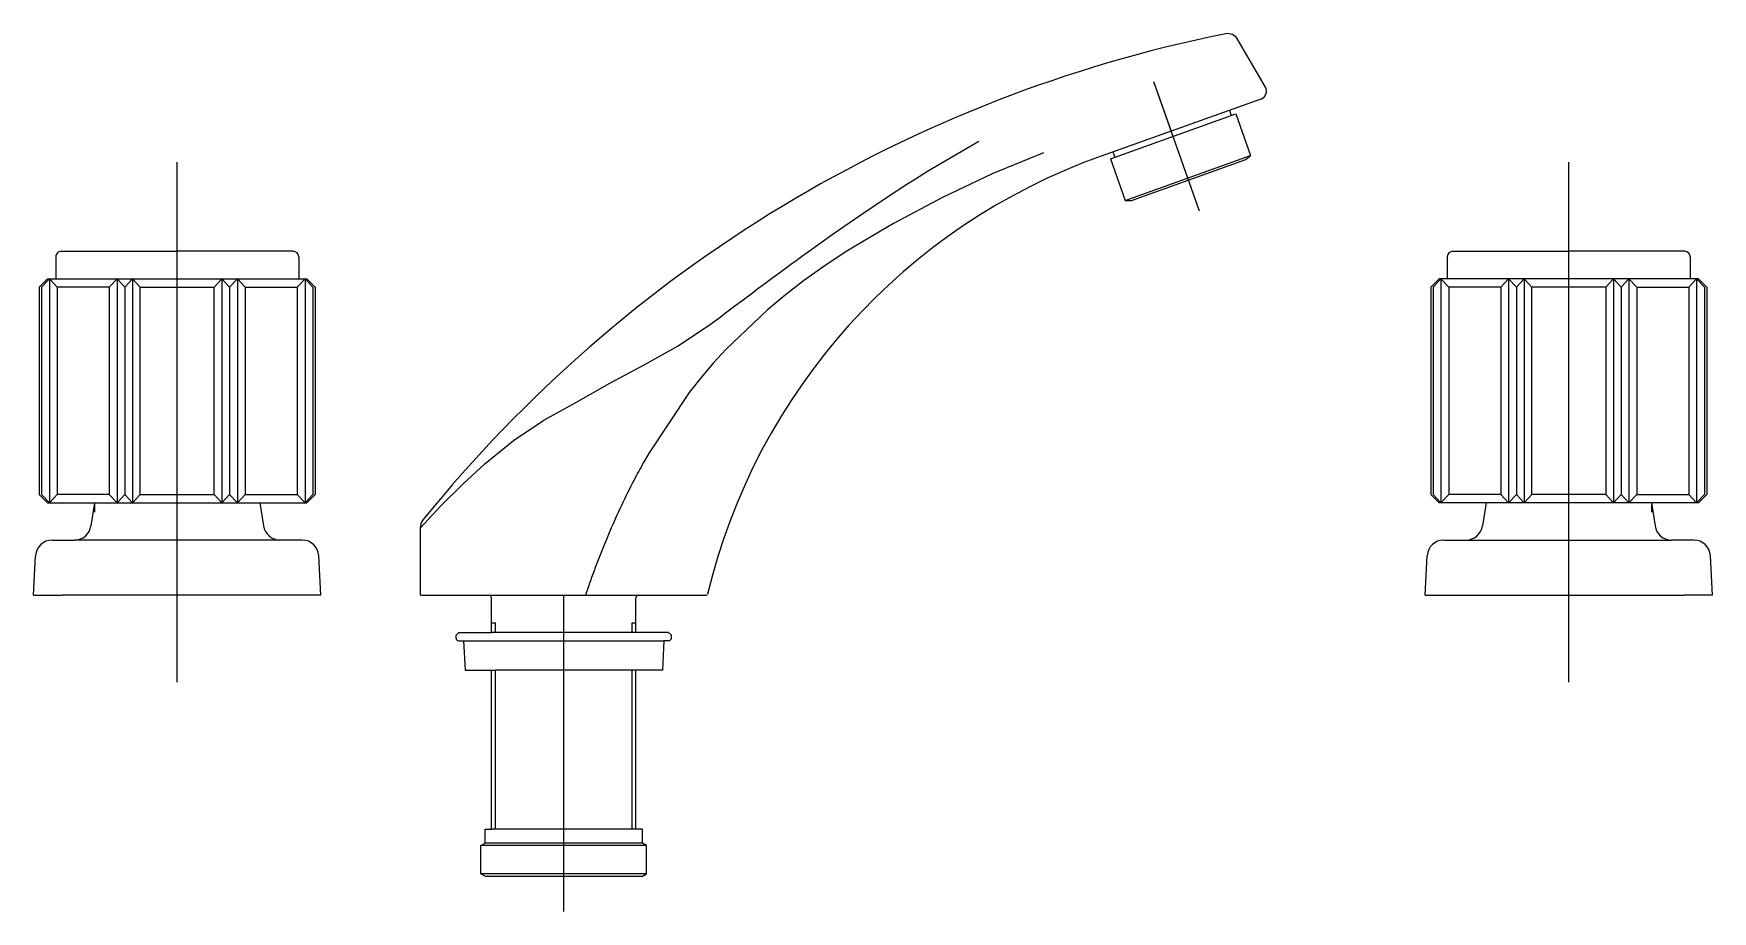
# Model space of a CAD drawing. Extents: x 19.089 to 19.393, y -0.02 to 0.139.
import ezdxf

# ---------------------------------------------------------------- set-up
doc = ezdxf.new("R2010")
doc.units = 0
doc.header["$LTSCALE"] = 0.2
doc.header["$MEASUREMENT"] = 0
doc.linetypes.add('AXES', pattern=[0.54, 0.3, -0.08, 0.08, -0.08])
doc.linetypes.add('CONTINU', pattern=[0])
doc.layers.get('0').update_dxf_attribs({"linetype": 'CONTINUOUS'})
doc.layers.add('DECA_EIXOS', color=5, linetype='AXES')

msp = doc.modelspace()

# ---------------------------------------------------------------- linework, layer by layer
at = {"linetype": 'CONTINU'}
for points in [[(19.30528, 0.13903, 0.174955), (19.16002, 0.05116)], [(19.30739, 0.13808, 0.32029), (19.30528, 0.13903)], [(19.31166, 0.12724, 0.469837), (19.31245, 0.12941)], [(19.28273, 0.11691, 0.253315), (19.21148, 0.03767)], [(19.0945, 0.09969, 0.414264), (19.0935, 0.0987)], [(19.13748, 0.0987, 0.414213), (19.13648, 0.09969)], [(19.21375, 0.0878, -0.00409), (19.22949, 0.09947)], [(19.34639, 0.09969, 0.414213), (19.34539, 0.0987)], [(19.38936, 0.0987, 0.414213), (19.38836, 0.09969)], [(19.20006, 0.06179, 0.007206), (19.19843, 0.0588)], [(19.19843, 0.0588, 0.009607), (19.19616, 0.05428)], [(19.19616, 0.05428, 0.009293), (19.19406, 0.04967)], [(19.0969, 0.04747, 0.371931), (19.09987, 0.05003)], [(19.13111, 0.05003, 0.371493), (19.13407, 0.04747)], [(19.16002, 0.05116, 0.171718), (19.15946, 0.04959)], [(19.19406, 0.04967, 0.008532), (19.19208, 0.0449)], [(19.34879, 0.04747, 0.371493), (19.35176, 0.05003)], [(19.38299, 0.05003, 0.371931), (19.38596, 0.04747)], [(19.09286, 0.04747, 0.398956), (19.08986, 0.04463)], [(19.14111, 0.04463, 0.39896), (19.13812, 0.04747)], [(19.34474, 0.04747, 0.398962), (19.34175, 0.04463)], [(19.393, 0.04463, 0.39896), (19.39, 0.04747)], [(19.19208, 0.0449, 0.00918), (19.19028, 0.04009)], [(19.19028, 0.04009, 0.004589), (19.18947, 0.03772)], [(19.15946, 0.03773, 0.414232), (19.15971, 0.03748)], [(19.17238, 0.03699, 0.414216), (19.17188, 0.03749)], [(19.19902, 0.03749, 0.414216), (19.19852, 0.03699)], [(19.21124, 0.03748, 0.346636), (19.21148, 0.03767)], [(19.16596, 0.02975, 0.414623), (19.16646, 0.02925)], [(19.20444, 0.02925, 0.41462), (19.20494, 0.02975)]]:
    msp.add_lwpolyline(points, format="xyb", dxfattribs=at)
for points in [[(19.31245, 0.12941), (19.30739, 0.13808)], [(19.31166, 0.12724), (19.28273, 0.11691)], [(19.30595, 0.1252), (19.30629, 0.12425)], [(19.28441, 0.11644), (19.30629, 0.12425)], [(19.30629, 0.12425), (19.30709, 0.12454)], [(19.30709, 0.12454), (19.30978, 0.11701)], [(19.25132, 0.11416), (19.2606, 0.11961)], [(19.2723, 0.11749), (19.26303, 0.11373), (19.25399, 0.10944), (19.24517, 0.10472), (19.23656, 0.09964)], [(19.28441, 0.11644), (19.2871, 0.10891)], [(19.28487, 0.11767), (19.28521, 0.11672)], [(19.2871, 0.10891), (19.30978, 0.11701)], [(19.28822, 0.10888), (19.30893, 0.11628)], [(19.30893, 0.11628), (19.30978, 0.11701)], [(19.24755, 0.11182), (19.24913, 0.11281)], [(19.24913, 0.11281), (19.25132, 0.11416)], [(19.22949, 0.09947), (19.23423, 0.10287), (19.23902, 0.10619), (19.24386, 0.10945)], [(19.24386, 0.10945), (19.24755, 0.11182)], [(19.2871, 0.10891), (19.28822, 0.10888)], [(19.0935, 0.0987), (19.0935, 0.0947)], [(19.0945, 0.09969), (19.11549, 0.09969)], [(19.13648, 0.09969), (19.11549, 0.09969)], [(19.13748, 0.0987), (19.13748, 0.0947)], [(19.23656, 0.09964), (19.23233, 0.09683)], [(19.34539, 0.0987), (19.34539, 0.0947)], [(19.34639, 0.09969), (19.36737, 0.09969)], [(19.38836, 0.09969), (19.36737, 0.09969)], [(19.38936, 0.0987), (19.38936, 0.0947)], [(19.092, 0.0947), (19.0905, 0.0932)], [(19.09235, 0.0947), (19.09095, 0.0932)], [(19.092, 0.0947), (19.13898, 0.0947)], [(19.09235, 0.0947), (19.09375, 0.0932)], [(19.09235, 0.0947), (19.09235, 0.05422)], [(19.1032, 0.0932), (19.1046, 0.0947)], [(19.10599, 0.0932), (19.1046, 0.0947)], [(19.1046, 0.0947), (19.1046, 0.05422)], [(19.10739, 0.0947), (19.10599, 0.0932)], [(19.1088, 0.0932), (19.10739, 0.0947)], [(19.10739, 0.0947), (19.10739, 0.05422)], [(19.12218, 0.0932), (19.12358, 0.0947)], [(19.12358, 0.0947), (19.12358, 0.05422)], [(19.12358, 0.0947), (19.12498, 0.0932)], [(19.12498, 0.0932), (19.12638, 0.0947)], [(19.12638, 0.0947), (19.12638, 0.05422)], [(19.12778, 0.0932), (19.12638, 0.0947)], [(19.13863, 0.0947), (19.13723, 0.0932)], [(19.13863, 0.0947), (19.13863, 0.05422)], [(19.13863, 0.0947), (19.14002, 0.0932)], [(19.13898, 0.0947), (19.14047, 0.0932)], [(19.23233, 0.09683), (19.22887, 0.09436), (19.22552, 0.09177), (19.22226, 0.08906)], [(19.34389, 0.0947), (19.34239, 0.0932)], [(19.34424, 0.0947), (19.34284, 0.0932)], [(19.39086, 0.0947), (19.34389, 0.0947)], [(19.34424, 0.0947), (19.34424, 0.05422)], [(19.34424, 0.0947), (19.34564, 0.0932)], [(19.35508, 0.0932), (19.35648, 0.0947)], [(19.35648, 0.0947), (19.35648, 0.05422)], [(19.35788, 0.0932), (19.35648, 0.0947)], [(19.35928, 0.0947), (19.35788, 0.0932)], [(19.35928, 0.0947), (19.35928, 0.05422)], [(19.36069, 0.0932), (19.35928, 0.0947)], [(19.37406, 0.0932), (19.37547, 0.0947)], [(19.37547, 0.0947), (19.37687, 0.0932)], [(19.37547, 0.0947), (19.37547, 0.05422)], [(19.37687, 0.0932), (19.37827, 0.0947)], [(19.37967, 0.0932), (19.37827, 0.0947)], [(19.37827, 0.0947), (19.37827, 0.05422)], [(19.39051, 0.0947), (19.38911, 0.0932)], [(19.39051, 0.0947), (19.39191, 0.0932)], [(19.39051, 0.0947), (19.39051, 0.05422)], [(19.39086, 0.0947), (19.39236, 0.0932)], [(19.0905, 0.0932), (19.0905, 0.05572)], [(19.09095, 0.0932), (19.09095, 0.05572)], [(19.1032, 0.0932), (19.09375, 0.0932)], [(19.09375, 0.0932), (19.09375, 0.05572)], [(19.1032, 0.0932), (19.1032, 0.05572)], [(19.10599, 0.0932), (19.10599, 0.05572)], [(19.1088, 0.0932), (19.12218, 0.0932)], [(19.1088, 0.05572), (19.1088, 0.0932)], [(19.12218, 0.05572), (19.12218, 0.0932)], [(19.12498, 0.0932), (19.12498, 0.05572)], [(19.12778, 0.0932), (19.13723, 0.0932)], [(19.12778, 0.0932), (19.12778, 0.05572)], [(19.13723, 0.0932), (19.13723, 0.05572)], [(19.14002, 0.0932), (19.14002, 0.05572)], [(19.14047, 0.0932), (19.14047, 0.05572)], [(19.34239, 0.0932), (19.34239, 0.05572)], [(19.34284, 0.0932), (19.34284, 0.05572)], [(19.35508, 0.0932), (19.34564, 0.0932)], [(19.34564, 0.0932), (19.34564, 0.05572)], [(19.35508, 0.0932), (19.35508, 0.05572)], [(19.35788, 0.0932), (19.35788, 0.05572)], [(19.36069, 0.05572), (19.36069, 0.0932)], [(19.37406, 0.0932), (19.36069, 0.0932)], [(19.37406, 0.0932), (19.37406, 0.05572)], [(19.37687, 0.0932), (19.37687, 0.05572)], [(19.37967, 0.0932), (19.38911, 0.0932)], [(19.37967, 0.0932), (19.37967, 0.05572)], [(19.38911, 0.0932), (19.38911, 0.05572)], [(19.39191, 0.0932), (19.39191, 0.05572)], [(19.39236, 0.0932), (19.39236, 0.05572)], [(19.22226, 0.08906), (19.21485, 0.08202)], [(19.18766, 0.07233), (19.19377, 0.07585), (19.19999, 0.07916), (19.20614, 0.08259), (19.21201, 0.0865)], [(19.21201, 0.0865), (19.21375, 0.0878)], [(19.21485, 0.08202), (19.21253, 0.07949), (19.2103, 0.07687), (19.20817, 0.07417)], [(19.20817, 0.07417), (19.2009, 0.06325)], [(19.17123, 0.06134), (19.17637, 0.06547), (19.18184, 0.06914), (19.18766, 0.07233)], [(19.15946, 0.04959), (19.16323, 0.05366), (19.16716, 0.05757), (19.17123, 0.06134)], [(19.2009, 0.06325), (19.20006, 0.06179)], [(19.0905, 0.05572), (19.092, 0.05422)], [(19.09235, 0.05422), (19.09095, 0.05572)], [(19.09375, 0.05572), (19.09235, 0.05422)], [(19.1032, 0.05572), (19.09375, 0.05572)], [(19.1032, 0.05572), (19.1046, 0.05422)], [(19.1046, 0.05422), (19.10599, 0.05572)], [(19.10599, 0.05572), (19.10739, 0.05422)], [(19.10739, 0.05422), (19.1088, 0.05572)], [(19.1088, 0.05572), (19.12218, 0.05572)], [(19.12358, 0.05422), (19.12218, 0.05572)], [(19.12498, 0.05572), (19.12358, 0.05422)], [(19.12638, 0.05422), (19.12498, 0.05572)], [(19.12778, 0.05572), (19.12638, 0.05422)], [(19.12778, 0.05572), (19.13723, 0.05572)], [(19.13723, 0.05572), (19.13863, 0.05422)], [(19.13863, 0.05422), (19.14002, 0.05572)], [(19.14047, 0.05572), (19.13898, 0.05422)], [(19.34239, 0.05572), (19.34389, 0.05422)], [(19.34424, 0.05422), (19.34284, 0.05572)], [(19.34564, 0.05572), (19.34424, 0.05422)], [(19.35508, 0.05572), (19.34564, 0.05572)], [(19.35508, 0.05572), (19.35648, 0.05422)], [(19.35648, 0.05422), (19.35788, 0.05572)], [(19.35788, 0.05572), (19.35928, 0.05422)], [(19.35928, 0.05422), (19.36069, 0.05572)], [(19.37406, 0.05572), (19.36069, 0.05572)], [(19.37547, 0.05422), (19.37406, 0.05572)], [(19.37687, 0.05572), (19.37547, 0.05422)], [(19.37827, 0.05422), (19.37687, 0.05572)], [(19.37967, 0.05572), (19.37827, 0.05422)], [(19.37967, 0.05572), (19.38911, 0.05572)], [(19.38911, 0.05572), (19.39051, 0.05422)], [(19.39051, 0.05422), (19.39191, 0.05572)], [(19.39236, 0.05572), (19.39086, 0.05422)], [(19.092, 0.05422), (19.13898, 0.05422)], [(19.10051, 0.05422), (19.09987, 0.05003)], [(19.10051, 0.05422), (19.1005, 0.05252)], [(19.13047, 0.05422), (19.13111, 0.05003)], [(19.39086, 0.05422), (19.34389, 0.05422)], [(19.3524, 0.05422), (19.35176, 0.05003)], [(19.38236, 0.05422), (19.38236, 0.05252)], [(19.38236, 0.05422), (19.38299, 0.05003)], [(19.15946, 0.04959), (19.15946, 0.03773)], [(19.09286, 0.04747), (19.0969, 0.04747)], [(19.13812, 0.04747), (19.0969, 0.04747)], [(19.34474, 0.04747), (19.38596, 0.04747)], [(19.39, 0.04747), (19.38596, 0.04747)], [(19.08949, 0.03748), (19.08986, 0.04463)], [(19.14149, 0.03748), (19.14111, 0.04463)], [(19.34137, 0.03748), (19.34175, 0.04463)], [(19.39337, 0.03748), (19.393, 0.04463)], [(19.08949, 0.03748), (19.09464, 0.03748)], [(19.14149, 0.03748), (19.09464, 0.03748)], [(19.15971, 0.03748), (19.21124, 0.03748)], [(19.17238, 0.03075), (19.17238, 0.03699)], [(19.18947, 0.03772), (19.18945, 0.03748)], [(19.19852, 0.03075), (19.19852, 0.03699)], [(19.34137, 0.03748), (19.38823, 0.03748)], [(19.39337, 0.03748), (19.38823, 0.03748)], [(19.16596, 0.03025), (19.16646, 0.03075)], [(19.16646, 0.03075), (19.17238, 0.03075)], [(19.17238, 0.03249), (19.17308, 0.03249)], [(19.20444, 0.03075), (19.17238, 0.03075)], [(19.17308, 0.03075), (19.17308, 0.03249)], [(19.19782, 0.03075), (19.19782, 0.03249)], [(19.19782, 0.03249), (19.19852, 0.03249)], [(19.20494, 0.03025), (19.20444, 0.03075)], [(19.16596, 0.02975), (19.16596, 0.03025)], [(19.16646, 0.02925), (19.20359, 0.02925)], [(19.16731, 0.02925), (19.16759, 0.02395)], [(19.20359, 0.02925), (19.20331, 0.02395)], [(19.20444, 0.02925), (19.20359, 0.02925)], [(19.20494, 0.02975), (19.20494, 0.03025)], [(19.16759, 0.02395), (19.17308, 0.02395)], [(19.17238, -0.00485), (19.17238, 0.02395)], [(19.20331, 0.02395), (19.17308, 0.02395)], [(19.17308, -0.00485), (19.17308, 0.02395)], [(19.19782, -0.00485), (19.19782, 0.02395)], [(19.19852, -0.00485), (19.19852, 0.02395)], [(19.17121, -0.00734), (19.17121, -0.00484)], [(19.17121, -0.00484), (19.17238, -0.00485)], [(19.19969, -0.00484), (19.17221, -0.00485)], [(19.19969, -0.00734), (19.19969, -0.00484)], [(19.17046, -0.00778), (19.17121, -0.00734)], [(19.20044, -0.00778), (19.17046, -0.00778)], [(19.17046, -0.01291), (19.17046, -0.00778)], [(19.19969, -0.00734), (19.17121, -0.00734)], [(19.20044, -0.00778), (19.19969, -0.00734)], [(19.20044, -0.01291), (19.20044, -0.00778)], [(19.20044, -0.01291), (19.17046, -0.01291)], [(19.17121, -0.01334), (19.17046, -0.01291)], [(19.17121, -0.01334), (19.19969, -0.01334)], [(19.19969, -0.01334), (19.20044, -0.01291)]]:
    msp.add_lwpolyline(points, dxfattribs=at)
at = {"layer": 'DECA_EIXOS'}
for points in [[(19.29222, 0.13043), (19.30045, 0.10704)], [(19.29253, 0.12955), (19.29539, 0.12143)], [(19.11549, 0.02178), (19.11549, 0.11582)], [(19.36737, 0.02178), (19.36737, 0.11582)], [(19.18545, -0.0197), (19.18545, 0.03749)]]:
    msp.add_lwpolyline(points, dxfattribs=at)

doc.saveas('drawing.dxf')
